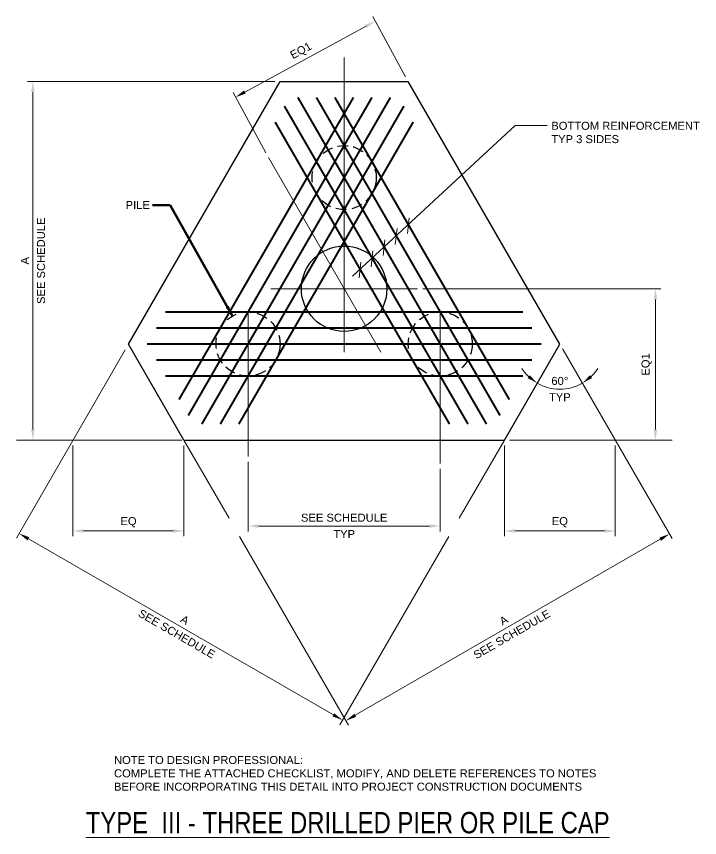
# Model space of a CAD drawing. Header units: inches. Extents: x -498 to -368, y 1198 to 1448.
# Drawn here: x -495.9 to -368, y 1197.9 to 1351.8 of the extents above; entities that cross this region are included whole.
import ezdxf

# ---------------------------------------------------------------- set-up
doc = ezdxf.new("R2010")
doc.units = ezdxf.units.IN
doc.header["$LTSCALE"] = 5
doc.header["$MEASUREMENT"] = 0
for name, pattern in [('CENTER', [2, 1.25, -0.25, 0.25, -0.25]), ('CENTERX2', [4, 2.5, -0.5, 0.5, -0.5]), ('HIDDENX2', [0.75, 0.5, -0.25])]:
    doc.linetypes.add(name, pattern=pattern)
for name, color, linetype, lineweight in [('S-ANNO-DIMS', 1, 'Continuous', 20), ('S-ANNO-TEXT', 7, 'Continuous', 20), ('S-DETL', 3, 'Continuous', 30), ('S-GRID', 9, 'CENTER', 20)]:
    doc.layers.add(name, color=color, linetype=linetype, lineweight=lineweight)
doc.styles.add('Romans', font='arial.ttf')
doc.dimstyles.get("Standard").update_dxf_attribs({"dimtxt": 0.18, "dimasz": 0.18, "dimexe": 0.18, "dimexo": 0.0625, "dimgap": 0.09, "dimtad": 0, "dimtih": 1, "dimtoh": 1, "dimdec": 4, "dimzin": 0, "dimdsep": 46, "dimtxsty": 'Standard', "dimcen": 0.09, "dimadec": 0, "dimazin": 0, "dimtfac": 1, "dimtdec": 4, "dimtofl": 0, "dimtmove": 0, "dimatfit": 3, "dimfxl": 1, "dimtolj": 1, "dimtzin": 0, "dimarcsym": 0})

# ---------------------------------------------------------------- blocks, each defined once
blk = doc.blocks.new('*D0')
at = {"layer": 'Defpoints', "color": 0, "transparency": 16777216}
for p in [(-420.8, 1300.76), (-376.26, 1272.4), (-376.26, 1272.4)]:
    blk.add_point(p, dxfattribs=at)
at = {"layer": 'S-ANNO-DIMS', "transparency": 16777216}
for p, q in [((-419.8, 1300.76), (-375.26, 1300.76)), ((-376.26, 1298.76), (-376.26, 1274.4))]:
    blk.add_line(p, q, dxfattribs=at)
for points in [[(-376.59, 1298.76), (-375.92, 1298.76), (-376.26, 1300.76)], [(-376.59, 1274.4), (-375.92, 1274.4), (-376.26, 1272.4)]]:
    blk.add_solid(points, dxfattribs=at)
at = {"layer": 'S-ANNO-DIMS', "transparency": 16777216, "insert": (-377.9, 1286.58), "char_height": 1.5, "attachment_point": 5, "rotation": 90, "style": 'Romans'}
blk.add_mtext('\\A1;EQ1', dxfattribs=at)
blk = doc.blocks.new('*D1')
at = {"layer": 'Defpoints', "color": 0, "transparency": 16777216}
for p in [(-428.7, 1350.89), (-422.56, 1339.59), (-448.75, 1325.35)]:
    blk.add_point(p, dxfattribs=at)
at = {"layer": 'S-ANNO-DIMS', "transparency": 16777216}
for p, q in [((-423.04, 1340.47), (-429.18, 1351.77)), ((-453.14, 1337.61), (-430.46, 1349.93)), ((-449.23, 1326.23), (-455.37, 1337.53))]:
    blk.add_line(p, q, dxfattribs=at)
for points in [[(-430.62, 1350.23), (-430.3, 1349.64), (-428.7, 1350.89)], [(-453.3, 1337.9), (-452.98, 1337.31), (-454.89, 1336.65)]]:
    blk.add_solid(points, dxfattribs=at)
at = {"layer": 'S-ANNO-DIMS', "transparency": 16777216, "insert": (-442.58, 1345.21), "char_height": 1.5, "attachment_point": 5, "rotation": 28.5267, "style": 'Romans'}
blk.add_mtext('\\A1;EQ1', dxfattribs=at)
blk = doc.blocks.new('*D2')
at = {"layer": 'Defpoints', "color": 0, "transparency": 16777216}
for p in [(-452.55, 1269.32), (-416.55, 1268), (-416.55, 1256.31)]:
    blk.add_point(p, dxfattribs=at)
at = {"layer": 'S-ANNO-DIMS', "transparency": 16777216}
for p, q in [((-452.55, 1268.32), (-452.55, 1255.31)), ((-416.55, 1267), (-416.55, 1255.31)), ((-450.55, 1256.31), (-418.55, 1256.31))]:
    blk.add_line(p, q, dxfattribs=at)
for points in [[(-450.55, 1256.64), (-450.55, 1255.97), (-452.55, 1256.31)], [(-418.55, 1256.64), (-418.55, 1255.97), (-416.55, 1256.31)]]:
    blk.add_solid(points, dxfattribs=at)
at = {"layer": 'S-ANNO-DIMS', "transparency": 16777216, "insert": (-434.55, 1257.86), "char_height": 1.5, "attachment_point": 5, "style": 'Romans'}
blk.add_mtext('\\A1;SEE SCHEDULE', dxfattribs=at)
blk = doc.blocks.new('*D3')
at = {"layer": 'Defpoints', "color": 0, "transparency": 16777216}
for p in [(-475.06, 1290.2), (-414.47, 1255.22), (-495.43, 1254.92)]:
    blk.add_point(p, dxfattribs=at)
at = {"layer": 'S-ANNO-DIMS', "transparency": 16777216}
for p, q in [((-475.56, 1289.34), (-495.93, 1254.05)), ((-436.57, 1220.94), (-493.7, 1253.92)), ((-414.97, 1254.36), (-435.34, 1219.07))]:
    blk.add_line(p, q, dxfattribs=at)
for points in [[(-493.53, 1254.21), (-493.87, 1253.63), (-495.43, 1254.92)], [(-436.41, 1221.23), (-436.74, 1220.65), (-434.84, 1219.94)]]:
    blk.add_solid(points, dxfattribs=at)
at = {"layer": 'S-ANNO-DIMS', "transparency": 16777216, "insert": (-464.39, 1238.73), "char_height": 1.5, "attachment_point": 5, "rotation": 330, "style": 'Romans'}
blk.add_mtext('\\A1;A', dxfattribs=at)
blk = doc.blocks.new('*D4')
at = {"layer": 'Defpoints', "color": 0, "transparency": 16777216}
for p in [(-394.04, 1290.2), (-454.63, 1255.22), (-434.21, 1219.85)]:
    blk.add_point(p, dxfattribs=at)
at = {"layer": 'S-ANNO-DIMS', "transparency": 16777216}
for p, q in [((-393.54, 1289.34), (-373.12, 1253.96)), ((-454.13, 1254.36), (-433.71, 1218.98)), ((-375.35, 1253.83), (-432.48, 1220.85))]:
    blk.add_line(p, q, dxfattribs=at)
for points in [[(-375.52, 1254.12), (-375.19, 1253.54), (-373.62, 1254.83)], [(-432.64, 1221.14), (-432.31, 1220.56), (-434.21, 1219.85)]]:
    blk.add_solid(points, dxfattribs=at)
at = {"layer": 'S-ANNO-DIMS', "transparency": 16777216, "insert": (-404.67, 1238.64), "char_height": 1.5, "attachment_point": 5, "rotation": 30, "style": 'Romans'}
blk.add_mtext('\\A1;A', dxfattribs=at)
blk = doc.blocks.new('*D5')
at = {"layer": 'Defpoints', "color": 0, "transparency": 16777216}
for p in [(-485.34, 1272.4), (-464.55, 1272.4), (-464.55, 1255.39)]:
    blk.add_point(p, dxfattribs=at)
at = {"layer": 'S-ANNO-DIMS', "transparency": 16777216}
for p, q in [((-485.34, 1271.4), (-485.34, 1254.39)), ((-464.55, 1271.4), (-464.55, 1254.39)), ((-483.34, 1255.39), (-466.55, 1255.39))]:
    blk.add_line(p, q, dxfattribs=at)
for points in [[(-483.34, 1255.72), (-483.34, 1255.05), (-485.34, 1255.39)], [(-466.55, 1255.72), (-466.55, 1255.05), (-464.55, 1255.39)]]:
    blk.add_solid(points, dxfattribs=at)
at = {"layer": 'S-ANNO-DIMS', "transparency": 16777216, "insert": (-474.94, 1257.03), "char_height": 1.5, "attachment_point": 5, "style": 'Romans'}
blk.add_mtext('\\A1;EQ', dxfattribs=at)
blk = doc.blocks.new('*D6')
at = {"layer": 'Defpoints', "color": 0, "transparency": 16777216}
for p in [(-404.55, 1272.4), (-383.77, 1272.4), (-383.77, 1255.39)]:
    blk.add_point(p, dxfattribs=at)
at = {"layer": 'S-ANNO-DIMS', "transparency": 16777216}
for p, q in [((-404.55, 1271.4), (-404.55, 1254.39)), ((-383.77, 1271.4), (-383.77, 1254.39)), ((-402.55, 1255.39), (-385.77, 1255.39))]:
    blk.add_line(p, q, dxfattribs=at)
for points in [[(-402.55, 1255.72), (-402.55, 1255.05), (-404.55, 1255.39)], [(-385.77, 1255.72), (-385.77, 1255.05), (-383.77, 1255.39)]]:
    blk.add_solid(points, dxfattribs=at)
at = {"layer": 'S-ANNO-DIMS', "transparency": 16777216, "insert": (-394.16, 1257.03), "char_height": 1.5, "attachment_point": 5, "style": 'Romans'}
blk.add_mtext('\\A1;EQ', dxfattribs=at)
blk = doc.blocks.new('*D7')
at = {"layer": 'Defpoints', "color": 0, "transparency": 16777216}
for p in [(-422.56, 1339.59), (-394.16, 1290.4), (-394.16, 1290.4), (-395.63, 1282.07), (-404.55, 1272.4)]:
    blk.add_point(p, dxfattribs=at)
at = {"layer": 'S-ANNO-DIMS', "transparency": 16777216}
blk.add_line((-393.66, 1289.54), (-389.43, 1282.21), dxfattribs=at)
for start, end in [(212.8373, 226.4187), (313.5813, 327.1627), (240, 300)]:
    blk.add_arc((-394.16, 1290.4), 8.46, start, end, dxfattribs=at)
for points in [[(-399.79, 1284.54), (-400.19, 1284.01), (-398.39, 1283.08)], [(-388.13, 1284.01), (-388.53, 1284.54), (-389.93, 1283.08)]]:
    blk.add_solid(points, dxfattribs=at)
at = {"layer": 'S-ANNO-DIMS', "transparency": 16777216, "insert": (-394.16, 1283.48), "char_height": 1.5, "attachment_point": 5, "style": 'Romans'}
blk.add_mtext('\\A1;60%%D', dxfattribs=at)
blk = doc.blocks.new('*D8')
at = {"layer": 'Defpoints', "color": 0, "transparency": 16777216}
for p in [(-446.55, 1339.59), (-492.85, 1272.4), (-489.8, 1272.4)]:
    blk.add_point(p, dxfattribs=at)
at = {"layer": 'S-ANNO-DIMS', "transparency": 16777216}
for p, q in [((-447.55, 1339.59), (-493.85, 1339.59)), ((-492.85, 1337.59), (-492.85, 1274.4))]:
    blk.add_line(p, q, dxfattribs=at)
for points in [[(-493.18, 1337.59), (-492.52, 1337.59), (-492.85, 1339.59)], [(-493.18, 1274.4), (-492.52, 1274.4), (-492.85, 1272.4)]]:
    blk.add_solid(points, dxfattribs=at)
at = {"layer": 'S-ANNO-DIMS', "transparency": 16777216, "insert": (-494.35, 1306), "char_height": 1.5, "attachment_point": 5, "rotation": 90, "style": 'Romans'}
blk.add_mtext('\\A1;A', dxfattribs=at)

msp = doc.modelspace()

# ---------------------------------------------------------------- linework, layer by layer
at = {"layer": 'S-ANNO-TEXT'}
for p, q in [((-422.3572608, 1314.0553133), (-422.6800066, 1311.0770111)), ((-424.6534532, 1312.0324352), (-424.976199, 1309.054133)), ((-426.91088, 1309.9424131), (-427.2336258, 1306.9641109)), ((-429.1683068, 1307.852391), (-429.4910526, 1304.8740888)), ((-431.4257336, 1305.7623689), (-431.7484794, 1302.7840667))]:
    msp.add_line(p, q, dxfattribs=at)
msp.add_lwpolyline([(-432.9983732, 1303.0954849), (-402.5262158, 1331.3079088), (-396.5089194, 1331.3079088)], dxfattribs=at)
at = {"layer": 'S-DETL'}
for p, q in [((-474.9446679, 1290.4024158), (-446.5462515, 1339.5899158)), ((-446.5462515, 1339.5899158), (-422.5584745, 1339.5899158)), ((-394.1600582, 1290.4024158), (-422.5584745, 1339.5899158)), ((-452.552363, 1290.4024158), (-434.552363, 1321.5793303)), ((-452.552363, 1290.4024158), (-434.552363, 1321.5793303)), ((-416.552363, 1290.4024158), (-434.552363, 1321.5793303)), ((-464.552363, 1272.4024158), (-474.9446679, 1290.4024158)), ((-404.552363, 1272.4024158), (-394.1600582, 1290.4024158)), ((-464.552363, 1272.4024158), (-404.552363, 1272.4024158))]:
    msp.add_line(p, q, dxfattribs=at)
at = {"layer": 'S-DETL', "const_width": 0.375}
for points in [[(-465.4805663, 1280.0101109), (-432.8142007, 1336.5899158)], [(-463.7485154, 1277.0101109), (-429.3500991, 1336.5899158)], [(-461.2126171, 1275.4024158), (-425.8859975, 1336.5899158)], [(-407.892109, 1275.4024158), (-443.2187286, 1336.5899158)], [(-405.3562106, 1277.0101109), (-439.754627, 1336.5899158)], [(-403.6241598, 1280.0101109), (-436.2905254, 1336.5899158)], [(-457.7485154, 1275.4024158), (-423.3562106, 1334.9716351)], [(-411.3562106, 1275.4024158), (-445.7485154, 1334.9716351)], [(-454.2844138, 1275.4024158), (-421.6241598, 1331.9716351)], [(-414.8203122, 1275.4024158), (-447.4805663, 1331.9716351)], [(-401.0882614, 1296.4024158), (-468.0164646, 1296.4024158)], [(-399.3562106, 1293.4024158), (-469.7485154, 1293.4024158)], [(-397.6241598, 1290.4024158), (-471.4805663, 1290.4024158)], [(-399.3562106, 1287.4024158), (-469.7485154, 1287.4024158)], [(-401.0882614, 1284.4024158), (-468.0164646, 1284.4024158)]]:
    msp.add_lwpolyline(points, dxfattribs=at)
at = {"layer": 'S-DETL', "linetype": 'HIDDENX2', "ltscale": 0.8}
for centre in [(-434.552363, 1321.5793303), (-452.552363, 1290.4024158), (-416.552363, 1290.4024158)]:
    msp.add_circle(centre, 6, dxfattribs=at)
at = {"layer": 'S-DETL'}
msp.add_circle((-434.552363, 1300.758684), 8, dxfattribs=at)
at = {"layer": 'S-GRID', "linetype": 'CENTERX2', "lineweight": 18, "ltscale": 8}
for p, q in [((-434.552363, 1344.0899158), (-434.552363, 1288.9024158)), ((-427.7071433, 1288.9024158), (-448.7515712, 1325.352434)), ((-420.7995065, 1300.758684), (-448.3052196, 1300.758684)), ((-452.552363, 1296.4024158), (-452.552363, 1269.3189715)), ((-416.552363, 1296.4024158), (-416.552363, 1268.0034253)), ((-495.931165, 1272.4024158), (-464.9296349, 1272.4024158)), ((-464.552363, 1272.4024158), (-456.1190253, 1257.7954464)), ((-404.552363, 1272.4024158), (-412.9857007, 1257.7954464)), ((-403.6147055, 1272.4024158), (-373.1217662, 1272.4024158))]:
    msp.add_line(p, q, dxfattribs=at)

# ---------------------------------------------------------------- texts
at = {"layer": 'S-ANNO-DIMS', "char_height": 1.499999989, "attachment_point": 5, "style": 'Romans'}
for insert, rotation in [((-491.3234682, 1305.9961658), 90), ((-465.8997263, 1236.10719), 330), ((-403.1532049, 1236.0174785), 30)]:
    msp.add_mtext('\\A1;SEE SCHEDULE', dxfattribs=dict(at, insert=insert, rotation=rotation))
at = {"layer": 'S-ANNO-DIMS', "char_height": 1.49999999, "attachment_point": 5, "style": 'Romans'}
for insert in [(-394.1600582, 1280.4452007), (-434.552363, 1254.8059886)]:
    msp.add_mtext('\\A1;TYP', dxfattribs=dict(at, insert=insert))
at = {"layer": 'S-ANNO-TEXT', "style": 'Romans'}
for s, insert, char_height, attachment_point in [('\\A1;BOTTOM REINFORCEMENT\\PTYP 3 SIDES', (-395.7589194, 1332.033163), 1.499999989, 1), ('\\A1;PILE', (-475.4781218, 1317.1878034), 1.49999999, 1), ('NOTE TO DESIGN PROFESSIONAL: \\PCOMPLETE THE ATTACHED CHECKLIST, MODIFY, AND DELETE REFERENCES TO NOTES \\PBEFORE INCORPORATING THIS DETAIL INTO PROJECT CONSTRUCTION DOCUMENTS', (-477.6518879, 1206.712406), 1.499999989, 7), ('{\\W0.8;\\LTYPE  III - THREE DRILLED PIER OR PILE CAP}', (-482.9429347, 1202.7495819), 4, 1)]:
    msp.add_mtext(s, dxfattribs=dict(at, insert=insert, char_height=char_height, attachment_point=attachment_point))

# ---------------------------------------------------------------- dimensions: what is measured, and where the dimension line sits
at = {"layer": 'S-ANNO-DIMS'}
for base, p1, p2, angle, text, override, picture, middle, dimtype in [((-428.6999188, 1350.8885039), (-448.7515712, 1325.352434), (-422.5584745, 1339.5899158), 28.526669919, 'EQ1', {"dimscale": 16, "dimtxt": 0.09375, "dimasz": 0.125, "dimexe": 0.0625, "dimgap": 0.0625, "dimtih": 0, "dimtoh": 0, "dimdec": 5, "dimlfac": 1, "dimrnd": 0.03125, "dimzin": 7, "dimlunit": 4, "dimtxsty": 'Romans', "dimcen": 0.125, "dimclrd": 256, "dimclre": 256, "dimclrt": 256, "dimadec": 4, "dimtdec": 5, "dimtofl": 1, "dimtvp": 1, "dimfrac": 2, "dimtzin": 3, "dimlwd": 65535, "dimlwe": 65535}, '*D1', (-441.7964671, 1343.769763), 129), ((-492.849048, 1272.4024158), (-446.5462515, 1339.5899158), (-489.7978884, 1272.4024158), 90, 'A', {"dimscale": 16, "dimtxt": 0.09375, "dimasz": 0.125, "dimexe": 0.0625, "dimgap": 0.0625, "dimtih": 0, "dimtoh": 0, "dimdec": 5, "dimlfac": 1, "dimrnd": 0.03125, "dimzin": 7, "dimlunit": 4, "dimtxsty": 'Romans', "dimcen": 0.125, "dimse1": 0, "dimse2": 1, "dimclrd": 256, "dimclre": 256, "dimclrt": 256, "dimadec": 4, "dimtdec": 5, "dimtofl": 1, "dimtvp": 1, "dimfrac": 2, "dimtzin": 3, "dimlwd": 65535, "dimlwe": 65535}, '*D8', (-492.849048, 1305.9961658), 128), ((-376.255678, 1272.4024158), (-420.7995065, 1300.758684), (-376.255678, 1272.4024158), 90, 'EQ1', {"dimscale": 16, "dimtxt": 0.09375, "dimasz": 0.125, "dimexe": 0.0625, "dimgap": 0.0625, "dimtih": 0, "dimtoh": 0, "dimdec": 5, "dimlfac": 1, "dimrnd": 0.03125, "dimzin": 7, "dimlunit": 4, "dimtxsty": 'Romans', "dimcen": 0.125, "dimclrd": 256, "dimclre": 256, "dimclrt": 256, "dimadec": 4, "dimtdec": 5, "dimtofl": 1, "dimtvp": 1, "dimfrac": 2, "dimtzin": 3, "dimlwd": 65535, "dimlwe": 65535}, '*D0', (-376.255678, 1286.5805499), 128), ((-495.431165, 1254.9187619), (-414.4715278, 1255.2219184), (-475.0599851, 1290.2026805), 150, 'A', {"dimscale": 16, "dimtxt": 0.09375, "dimasz": 0.125, "dimexe": 0.0625, "dimgap": 0.0625, "dimtih": 0, "dimtoh": 0, "dimdec": 5, "dimlfac": 1, "dimrnd": 0.03125, "dimzin": 7, "dimlunit": 4, "dimtxsty": 'Romans', "dimcen": 0.125, "dimclrd": 256, "dimclre": 256, "dimclrt": 256, "dimadec": 4, "dimtdec": 5, "dimtofl": 1, "dimtvp": 1, "dimfrac": 2, "dimtzin": 3, "dimlwd": 65535, "dimlwe": 65535}, '*D3', (-465.1369364, 1237.4283808), 129), ((-434.2102234, 1219.8482883), (-394.044741, 1290.2026805), (-454.6331982, 1255.2219184), 210, 'A', {"dimscale": 16, "dimtxt": 0.09375, "dimasz": 0.125, "dimexe": 0.0625, "dimgap": 0.0625, "dimtih": 0, "dimtoh": 0, "dimdec": 5, "dimlfac": 1, "dimrnd": 0.03125, "dimzin": 7, "dimlunit": 4, "dimtxsty": 'Romans', "dimcen": 0.125, "dimclrd": 256, "dimclre": 256, "dimclrt": 256, "dimadec": 4, "dimtdec": 5, "dimtofl": 1, "dimtvp": 1, "dimfrac": 2, "dimtzin": 3, "dimlwd": 65535, "dimlwe": 65535}, '*D4', (-403.9159948, 1237.3386694), 129)]:
    dim = msp.add_linear_dim(base=base, p1=p1, p2=p2, angle=angle, text=text, dimstyle='Standard', override=override, dxfattribs=at)
    dim.commit()
    dim.dimension.update_dxf_attribs({"geometry": picture, "text_midpoint": middle, "dimtype": dimtype})
dim = msp.add_angular_dim_2l(base=(-395.6286382, 1282.0736848), line1=((-394.1600582, 1290.4024158), (-422.5584745, 1339.5899158)), line2=((-404.552363, 1272.4024158), (-394.1600582, 1290.4024158)), text='60%%D', dimstyle='Standard', override={"dimscale": 16, "dimtxt": 0.09375, "dimasz": 0.125, "dimexe": 0.0625, "dimgap": 0.0625, "dimtih": 0, "dimtoh": 0, "dimdec": 5, "dimlfac": 1, "dimrnd": 0.03125, "dimzin": 7, "dimlunit": 4, "dimtxsty": 'Romans', "dimcen": 0.125, "dimclrd": 256, "dimclre": 256, "dimclrt": 256, "dimadec": 4, "dimtdec": 5, "dimtofl": 1, "dimtvp": 1, "dimfrac": 2, "dimtzin": 3, "dimlwd": 65535, "dimlwe": 65535}, dxfattribs=at)
dim.commit()
dim.dimension.update_dxf_attribs({"geometry": '*D7', "text_midpoint": (-394.1600582, 1281.9452007), "dimtype": 130})
for base, p1, p2, text, picture, middle in [((-464.552363, 1255.3867759), (-485.3369727, 1272.4024158), (-464.552363, 1272.4024158), 'EQ', '*D5', (-474.9446679, 1255.3867759)), ((-383.7677533, 1255.3867759), (-404.552363, 1272.4024158), (-383.7677533, 1272.4024158), 'EQ', '*D6', (-394.1600582, 1255.3867759)), ((-416.552363, 1256.3059886), (-452.552363, 1269.3189715), (-416.552363, 1268.0034253), 'SEE SCHEDULE', '*D2', (-434.552363, 1256.3059886))]:
    dim = msp.add_linear_dim(base=base, p1=p1, p2=p2, text=text, dimstyle='Standard', override={"dimscale": 16, "dimtxt": 0.09375, "dimasz": 0.125, "dimexe": 0.0625, "dimgap": 0.0625, "dimtih": 0, "dimtoh": 0, "dimdec": 5, "dimlfac": 1, "dimrnd": 0.03125, "dimzin": 7, "dimlunit": 4, "dimtxsty": 'Romans', "dimcen": 0.125, "dimclrd": 256, "dimclre": 256, "dimclrt": 256, "dimadec": 4, "dimtdec": 5, "dimtofl": 1, "dimtvp": 1, "dimfrac": 2, "dimtzin": 3, "dimlwd": 65535, "dimlwe": 65535}, dxfattribs=at)
    dim.commit()
    dim.dimension.update_dxf_attribs({"geometry": picture, "text_midpoint": middle, "dimtype": 128})

# ---------------------------------------------------------------- leaders
at = {"layer": 'S-ANNO-TEXT'}
msp.add_leader([(-455.4662769, 1295.6473282), (-467.1543689, 1316.4378034), (-470.4593633, 1316.4378034)], dimstyle='Standard', override={"dimscale": 16, "dimtxt": 0.09375, "dimasz": 0.125, "dimexe": 0.0625, "dimgap": 0.0625, "dimtad": 0, "dimtih": 0, "dimtoh": 0, "dimdec": 5, "dimlfac": 16, "dimrnd": 0.03125, "dimzin": 7, "dimlunit": 4, "dimtxsty": 'Romans', "dimcen": 0.125, "dimclrd": 256, "dimclre": 256, "dimclrt": 256, "dimadec": 4, "dimtdec": 5, "dimtofl": 1, "dimtvp": 1, "dimfrac": 2, "dimtzin": 3, "dimlwd": 65535, "dimlwe": 65535}, dxfattribs=at)

doc.saveas('drawing.dxf')
